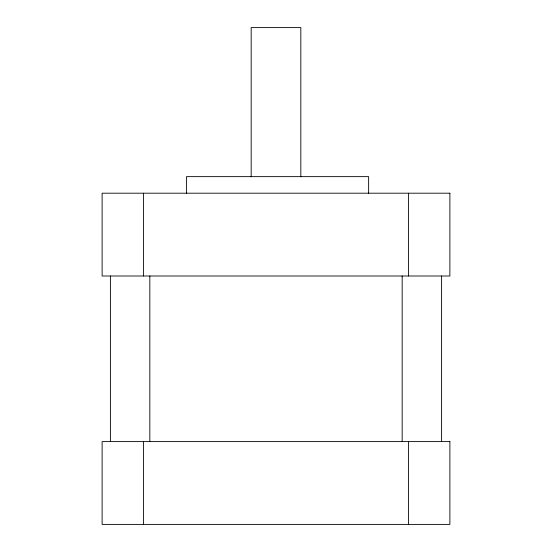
<?xml version="1.0" encoding="UTF-8"?>
<svg xmlns="http://www.w3.org/2000/svg" width="552" height="552" viewBox="0 0 552 552"><rect width="100%" height="100%" fill="white"/><g stroke="black" fill="none" stroke-linecap="round" stroke-linejoin="round"><path stroke-width="0.83" d="M441.6 276L441.6 441.6M408.48 193.2L408.48 276M408.48 441.6L408.48 524.4M402.173 276L402.173 441.6M368.632 193.2L368.632 176.64L186.472 176.64L186.472 193.2M300.826 176.812L300.826 27.6L251.174 27.6L251.174 176.812M149.827 276L149.827 441.6M143.52 193.2L143.52 276M143.52 441.6L143.52 524.4M110.4 276L110.4 441.6M449.88 193.2L102.12 193.2L102.12 276L449.88 276L449.88 193.2M449.88 441.6L102.12 441.6L102.12 524.4L449.88 524.4L449.88 441.6"/></g></svg>
